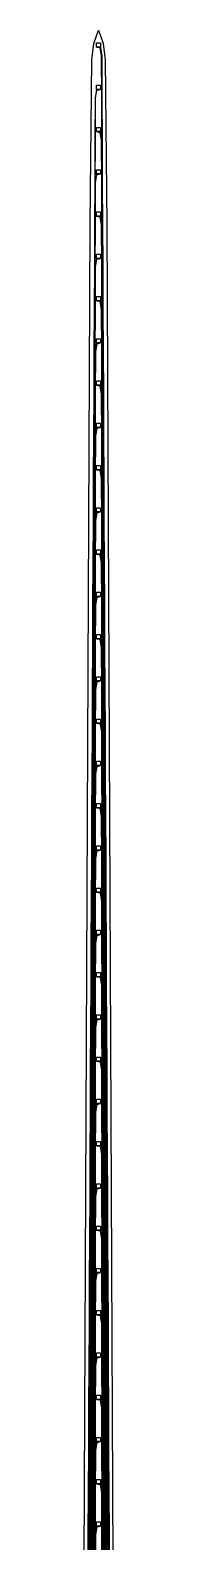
# Model space of a CAD drawing. Header units: inches. Extents: x 106592 to 209533, y 57057 to 74911.
# Drawn here: x 128244 to 128329, y 67533 to 71110 of the extents above; entities that cross this region are included whole.
import ezdxf

# ---------------------------------------------------------------- set-up
doc = ezdxf.new("R2010")
doc.units = ezdxf.units.IN
doc.header["$MEASUREMENT"] = 0
for name, color, linetype in [('metal', 221, 'Continuous'), ('nitride window', 40, 'Continuous'), ('profile', 140, 'Continuous')]:
    doc.layers.add(name, color=color, linetype=linetype)

msp = doc.modelspace()

# ---------------------------------------------------------------- linework, layer by layer
at = {"layer": 'metal'}
for points in [[(128281.1, 71079.9), (128291.1, 71079.9), (128291.1, 71069.9), (128281.1, 71069.9)], [(128291.1, 71067.9), (128290.1, 71067.9), (128281.1, 71069.9), (128291.1, 71069.9)], [(128281.1, 70979.9), (128291.1, 70979.9), (128291.1, 70969.9), (128281.1, 70969.9)], [(128281.1, 70967.9), (128282.1, 70967.9), (128291.1, 70969.9), (128281.1, 70969.9)], [(128281.1, 70879.9), (128291.1, 70879.9), (128291.1, 70869.9), (128281.1, 70869.9)], [(128281.1, 70869.9), (128290.1, 70867.9), (128291.1, 70867.9), (128291.1, 70869.9)], [(128281.1, 70779.9), (128291.1, 70779.9), (128291.1, 70769.9), (128281.1, 70769.9)], [(128291.1, 70769.9), (128282.1, 70767.9), (128281.1, 70767.9), (128281.1, 70769.9)], [(128281.1, 70679.9), (128291.1, 70679.9), (128291.1, 70669.9), (128281.1, 70669.9)], [(128291.1, 70667.9), (128290.1, 70667.9), (128281.1, 70669.9), (128291.1, 70669.9)], [(128281.1, 70579.9), (128291.1, 70579.9), (128291.1, 70569.9), (128281.1, 70569.9)], [(128281.1, 70567.9), (128282.1, 70567.9), (128291.1, 70569.9), (128281.1, 70569.9)], [(128281.1, 70479.9), (128291.1, 70479.9), (128291.1, 70469.9), (128281.1, 70469.9)], [(128291.1, 70467.9), (128290.1, 70467.9), (128281.1, 70469.9), (128291.1, 70469.9)], [(128281.1, 70379.9), (128291.1, 70379.9), (128291.1, 70369.9), (128281.1, 70369.9)], [(128281.1, 70367.9), (128282.1, 70367.9), (128291.1, 70369.9), (128281.1, 70369.9)], [(128281.1, 70279.9), (128291.1, 70279.9), (128291.1, 70269.9), (128281.1, 70269.9)], [(128291.1, 70267.9), (128290.1, 70267.9), (128281.1, 70269.9), (128291.1, 70269.9)], [(128281.1, 70179.9), (128291.1, 70179.9), (128291.1, 70169.9), (128281.1, 70169.9)], [(128281.1, 70167.9), (128282.1, 70167.9), (128291.1, 70169.9), (128281.1, 70169.9)], [(128281.1, 70079.9), (128291.1, 70079.9), (128291.1, 70069.9), (128281.1, 70069.9)], [(128291.1, 70067.9), (128290.1, 70067.9), (128281.1, 70069.9), (128291.1, 70069.9)], [(128281.1, 69979.9), (128291.1, 69979.9), (128291.1, 69969.9), (128281.1, 69969.9)], [(128281.1, 69967.9), (128282.1, 69967.9), (128291.1, 69969.9), (128281.1, 69969.9)], [(128281.1, 69879.9), (128291.1, 69879.9), (128291.1, 69869.9), (128281.1, 69869.9)], [(128291.1, 69867.9), (128290.1, 69867.9), (128281.1, 69869.9), (128291.1, 69869.9)], [(128281.1, 69779.9), (128291.1, 69779.9), (128291.1, 69769.9), (128281.1, 69769.9)], [(128281.1, 69767.9), (128282.1, 69767.9), (128291.1, 69769.9), (128281.1, 69769.9)], [(128281.1, 69679.9), (128291.1, 69679.9), (128291.1, 69669.9), (128281.1, 69669.9)], [(128291.1, 69667.9), (128290.1, 69667.9), (128281.1, 69669.9), (128291.1, 69669.9)], [(128281.1, 69579.9), (128291.1, 69579.9), (128291.1, 69569.9), (128281.1, 69569.9)], [(128281.1, 69567.9), (128282.1, 69567.9), (128291.1, 69569.9), (128281.1, 69569.9)], [(128281.1, 69479.9), (128291.1, 69479.9), (128291.1, 69469.9), (128281.1, 69469.9)], [(128291.1, 69467.9), (128290.1, 69467.9), (128281.1, 69469.9), (128291.1, 69469.9)], [(128281.1, 69379.9), (128291.1, 69379.9), (128291.1, 69369.9), (128281.1, 69369.9)], [(128281.1, 69367.9), (128282.1, 69367.9), (128291.1, 69369.9), (128281.1, 69369.9)], [(128281.1, 69279.9), (128291.1, 69279.9), (128291.1, 69269.9), (128281.1, 69269.9)], [(128291.1, 69267.9), (128290.1, 69267.9), (128281.1, 69269.9), (128291.1, 69269.9)], [(128281.1, 69179.9), (128291.1, 69179.9), (128291.1, 69169.9), (128281.1, 69169.9)], [(128281.1, 69167.9), (128282.1, 69167.9), (128291.1, 69169.9), (128281.1, 69169.9)], [(128281.1, 69079.9), (128291.1, 69079.9), (128291.1, 69069.9), (128281.1, 69069.9)], [(128291.1, 69067.9), (128290.1, 69067.9), (128281.1, 69069.9), (128291.1, 69069.9)], [(128281.1, 68979.9), (128291.1, 68979.9), (128291.1, 68969.9), (128281.1, 68969.9)], [(128281.1, 68967.9), (128282.1, 68967.9), (128291.1, 68969.9), (128281.1, 68969.9)], [(128281.1, 68879.9), (128291.1, 68879.9), (128291.1, 68869.9), (128281.1, 68869.9)], [(128291.1, 68867.9), (128290.1, 68867.9), (128281.1, 68869.9), (128291.1, 68869.9)], [(128281.1, 68779.9), (128291.1, 68779.9), (128291.1, 68769.9), (128281.1, 68769.9)], [(128281.1, 68767.9), (128282.1, 68767.9), (128291.1, 68769.9), (128281.1, 68769.9)], [(128281.1, 68679.9), (128291.1, 68679.9), (128291.1, 68669.9), (128281.1, 68669.9)], [(128291.1, 68667.9), (128290.1, 68667.9), (128281.1, 68669.9), (128291.1, 68669.9)], [(128281.1, 68579.9), (128291.1, 68579.9), (128291.1, 68569.9), (128281.1, 68569.9)], [(128281.1, 68567.9), (128282.1, 68567.9), (128291.1, 68569.9), (128281.1, 68569.9)], [(128281.1, 68479.9), (128291.1, 68479.9), (128291.1, 68469.9), (128281.1, 68469.9)], [(128291.1, 68467.9), (128290.1, 68467.9), (128281.1, 68469.9), (128291.1, 68469.9)], [(128281.1, 68379.9), (128291.1, 68379.9), (128291.1, 68369.9), (128281.1, 68369.9)], [(128281.1, 68367.9), (128282.1, 68367.9), (128291.1, 68369.9), (128281.1, 68369.9)], [(128281.1, 68279.9), (128291.1, 68279.9), (128291.1, 68269.9), (128281.1, 68269.9)], [(128291.1, 68267.9), (128290.1, 68267.9), (128281.1, 68269.9), (128291.1, 68269.9)], [(128281.1, 68179.9), (128291.1, 68179.9), (128291.1, 68169.9), (128281.1, 68169.9)], [(128281.1, 68167.9), (128282.1, 68167.9), (128291.1, 68169.9), (128281.1, 68169.9)], [(128281.1, 68079.9), (128291.1, 68079.9), (128291.1, 68069.9), (128281.1, 68069.9)], [(128291.1, 68067.9), (128290.1, 68067.9), (128281.1, 68069.9), (128291.1, 68069.9)], [(128281.1, 67979.9), (128291.1, 67979.9), (128291.1, 67969.9), (128281.1, 67969.9)], [(128281.1, 67967.9), (128282.1, 67967.9), (128291.1, 67969.9), (128281.1, 67969.9)], [(128281.1, 67879.9), (128291.1, 67879.9), (128291.1, 67869.9), (128281.1, 67869.9)], [(128291.1, 67867.9), (128290.1, 67867.9), (128281.1, 67869.9), (128291.1, 67869.9)], [(128281.1, 67779.9), (128291.1, 67779.9), (128291.1, 67769.9), (128281.1, 67769.9)], [(128281.1, 67767.9), (128282.1, 67767.9), (128291.1, 67769.9), (128281.1, 67769.9)], [(128281.1, 67679.9), (128291.1, 67679.9), (128291.1, 67669.9), (128281.1, 67669.9)], [(128291.1, 67667.9), (128290.1, 67667.9), (128281.1, 67669.9), (128291.1, 67669.9)], [(128281.1, 67579.9), (128291.1, 67579.9), (128291.1, 67569.9), (128281.1, 67569.9)], [(128281.1, 67567.9), (128282.1, 67567.9), (128291.1, 67569.9), (128281.1, 67569.9)]]:
    msp.add_lwpolyline(points, close=True, dxfattribs=at)
for points in [[(128311.1, 67449.9), (128310.6, 67549.8), (128310.1, 67649.9), (128309.6, 67749.8), (128309.1, 67849.9), (128308.6, 67949.8), (128308.1, 68049.9), (128307.6, 68149.8), (128307.1, 68249.9), (128306.6, 68349.8), (128306.1, 68449.9), (128305.6, 68549.8), (128305.1, 68649.9), (128304.6, 68749.8), (128304.1, 68849.9), (128303.6, 68949.8), (128303.1, 69049.9), (128302.6, 69149.8), (128302.1, 69249.9), (128301.6, 69349.8), (128301.1, 69449.9), (128300.6, 69549.8), (128300.1, 69649.9), (128299.6, 69749.8), (128299.1, 69849.9), (128298.6, 69949.8), (128298.1, 70049.9), (128297.6, 70149.8), (128297.1, 70249.9), (128296.6, 70349.8), (128296.1, 70449.9), (128295.6, 70549.8), (128295.1, 70649.9), (128294.6, 70749.8), (128294.1, 70849.9), (128293.6, 70949.8), (128293.1, 71049.8), (128290.1, 71067.9), (128291.1, 71067.9), (128293.6, 71049.9), (128294.1, 70949.8), (128294.6, 70849.9), (128295.1, 70749.8), (128295.6, 70649.9), (128296.1, 70549.8), (128296.6, 70449.9), (128297.1, 70349.8), (128297.6, 70249.9), (128298.1, 70149.8), (128298.6, 70049.9), (128299.1, 69949.8), (128299.6, 69849.9), (128300.1, 69749.8), (128300.6, 69649.9), (128301.1, 69549.8), (128301.6, 69449.9), (128302.1, 69349.8), (128302.6, 69249.9), (128303.1, 69149.8), (128303.6, 69049.9), (128304.1, 68949.8), (128304.6, 68849.9), (128305.1, 68749.8), (128305.6, 68649.9), (128306.1, 68549.8), (128306.6, 68449.9), (128307.1, 68349.8), (128307.6, 68249.9), (128308.1, 68149.8), (128308.6, 68049.9), (128309.1, 67949.8), (128309.6, 67849.9), (128310.1, 67749.8), (128310.6, 67649.9), (128311.1, 67549.8), (128311.6, 67449.9)], [(128261.6, 67449.8), (128262.1, 67549.9), (128262.6, 67649.8), (128263.1, 67749.9), (128263.6, 67849.8), (128264.1, 67949.9), (128264.6, 68049.8), (128265.1, 68149.9), (128265.6, 68249.8), (128266.1, 68349.9), (128266.6, 68449.8), (128267.1, 68549.9), (128267.6, 68649.8), (128268.1, 68749.9), (128268.6, 68849.8), (128269.1, 68949.9), (128269.6, 69049.8), (128270.1, 69149.9), (128270.6, 69249.8), (128271.1, 69349.9), (128271.6, 69449.8), (128272.1, 69549.9), (128272.6, 69649.8), (128273.1, 69749.9), (128273.6, 69849.8), (128274.1, 69949.9), (128274.6, 70049.8), (128275.1, 70149.9), (128275.6, 70249.8), (128276.1, 70349.9), (128276.6, 70449.8), (128277.1, 70549.9), (128277.6, 70649.8), (128278.1, 70749.9), (128278.6, 70849.8), (128279.1, 70949.8), (128282.1, 70967.9), (128281.1, 70967.9), (128278.6, 70949.9), (128278.1, 70849.8), (128277.6, 70749.9), (128277.1, 70649.8), (128276.6, 70549.9), (128276.1, 70449.8), (128275.6, 70349.9), (128275.1, 70249.8), (128274.6, 70149.9), (128274.1, 70049.8), (128273.6, 69949.9), (128273.1, 69849.8), (128272.6, 69749.9), (128272.1, 69649.8), (128271.6, 69549.9), (128271.1, 69449.8), (128270.6, 69349.9), (128270.1, 69249.8), (128269.6, 69149.9), (128269.1, 69049.8), (128268.6, 68949.9), (128268.1, 68849.8), (128267.6, 68749.9), (128267.1, 68649.8), (128266.6, 68549.9), (128266.1, 68449.8), (128265.6, 68349.9), (128265.1, 68249.8), (128264.6, 68149.9), (128264.1, 68049.8), (128263.6, 67949.9), (128263.1, 67849.8), (128262.6, 67749.9), (128262.1, 67649.8), (128261.6, 67549.9), (128261.1, 67449.8)], [(128310.1, 67449.9), (128309.6, 67549.8), (128309.1, 67649.9), (128308.6, 67749.8), (128308.1, 67849.9), (128307.6, 67949.8), (128307.1, 68049.9), (128306.6, 68149.8), (128306.1, 68249.9), (128305.6, 68349.8), (128305.1, 68449.9), (128304.6, 68549.8), (128304.1, 68649.9), (128303.6, 68749.8), (128303.1, 68849.9), (128302.6, 68949.8), (128302.1, 69049.9), (128301.6, 69149.8), (128301.1, 69249.9), (128300.6, 69349.8), (128300.1, 69449.9), (128299.6, 69549.8), (128299.1, 69649.9), (128298.6, 69749.8), (128298.1, 69849.9), (128297.6, 69949.8), (128297.1, 70049.9), (128296.6, 70149.8), (128296.1, 70249.9), (128295.6, 70349.8), (128295.1, 70449.9), (128294.6, 70549.8), (128294.1, 70649.9), (128293.6, 70749.8), (128293.1, 70849.8), (128290.1, 70867.9), (128291.1, 70867.9), (128293.6, 70849.9), (128294.1, 70749.8), (128294.6, 70649.9), (128295.1, 70549.8), (128295.6, 70449.9), (128296.1, 70349.8), (128296.6, 70249.9), (128297.1, 70149.8), (128297.6, 70049.9), (128298.1, 69949.8), (128298.6, 69849.9), (128299.1, 69749.8), (128299.6, 69649.9), (128300.1, 69549.8), (128300.6, 69449.9), (128301.1, 69349.8), (128301.6, 69249.9), (128302.1, 69149.8), (128302.6, 69049.9), (128303.1, 68949.8), (128303.6, 68849.9), (128304.1, 68749.8), (128304.6, 68649.9), (128305.1, 68549.8), (128305.6, 68449.9), (128306.1, 68349.8), (128306.6, 68249.9), (128307.1, 68149.8), (128307.6, 68049.9), (128308.1, 67949.8), (128308.6, 67849.9), (128309.1, 67749.8), (128309.6, 67649.9), (128310.1, 67549.8), (128310.6, 67449.9)], [(128262.6, 67449.8), (128263.1, 67549.9), (128263.6, 67649.8), (128264.1, 67749.9), (128264.6, 67849.8), (128265.1, 67949.9), (128265.6, 68049.8), (128266.1, 68149.9), (128266.6, 68249.8), (128267.1, 68349.9), (128267.6, 68449.8), (128268.1, 68549.9), (128268.6, 68649.8), (128269.1, 68749.9), (128269.6, 68849.8), (128270.1, 68949.9), (128270.6, 69049.8), (128271.1, 69149.9), (128271.6, 69249.8), (128272.1, 69349.9), (128272.6, 69449.8), (128273.1, 69549.9), (128273.6, 69649.8), (128274.1, 69749.9), (128274.6, 69849.8), (128275.1, 69949.9), (128275.6, 70049.8), (128276.1, 70149.9), (128276.6, 70249.8), (128277.1, 70349.9), (128277.6, 70449.8), (128278.1, 70549.9), (128278.6, 70649.8), (128279.1, 70749.8), (128282.1, 70767.9), (128281.1, 70767.9), (128278.6, 70749.9), (128278.1, 70649.8), (128277.6, 70549.9), (128277.1, 70449.8), (128276.6, 70349.9), (128276.1, 70249.8), (128275.6, 70149.9), (128275.1, 70049.8), (128274.6, 69949.9), (128274.1, 69849.8), (128273.6, 69749.9), (128273.1, 69649.8), (128272.6, 69549.9), (128272.1, 69449.8), (128271.6, 69349.9), (128271.1, 69249.8), (128270.6, 69149.9), (128270.1, 69049.8), (128269.6, 68949.9), (128269.1, 68849.8), (128268.6, 68749.9), (128268.1, 68649.8), (128267.6, 68549.9), (128267.1, 68449.8), (128266.6, 68349.9), (128266.1, 68249.8), (128265.6, 68149.9), (128265.1, 68049.8), (128264.6, 67949.9), (128264.1, 67849.8), (128263.6, 67749.9), (128263.1, 67649.8), (128262.6, 67549.9), (128262.1, 67449.8)], [(128309.1, 67449.9), (128308.6, 67549.8), (128308.1, 67649.9), (128307.6, 67749.8), (128307.1, 67849.9), (128306.6, 67949.8), (128306.1, 68049.9), (128305.6, 68149.8), (128305.1, 68249.9), (128304.6, 68349.8), (128304.1, 68449.9), (128303.6, 68549.8), (128303.1, 68649.9), (128302.6, 68749.8), (128302.1, 68849.9), (128301.6, 68949.8), (128301.1, 69049.9), (128300.6, 69149.8), (128300.1, 69249.9), (128299.6, 69349.8), (128299.1, 69449.9), (128298.6, 69549.8), (128298.1, 69649.9), (128297.6, 69749.8), (128297.1, 69849.9), (128296.6, 69949.8), (128296.1, 70049.9), (128295.6, 70149.8), (128295.1, 70249.9), (128294.6, 70349.8), (128294.1, 70449.9), (128293.6, 70549.8), (128293.1, 70649.8), (128290.1, 70667.9), (128291.1, 70667.9), (128293.6, 70649.9), (128294.1, 70549.8), (128294.1, 70549.8), (128294.6, 70449.9), (128295.1, 70349.8), (128295.6, 70249.9), (128296.1, 70149.8), (128296.6, 70049.9), (128297.1, 69949.8), (128297.6, 69849.9), (128298.1, 69749.8), (128298.6, 69649.9), (128299.1, 69549.8), (128299.6, 69449.9), (128300.1, 69349.8), (128300.6, 69249.9), (128301.1, 69149.8), (128301.6, 69049.9), (128302.1, 68949.8), (128302.6, 68849.9), (128303.1, 68749.8), (128303.6, 68649.9), (128304.1, 68549.8), (128304.6, 68449.9), (128305.1, 68349.8), (128305.6, 68249.9), (128306.1, 68149.8), (128306.6, 68049.9), (128307.1, 67949.8), (128307.6, 67849.9), (128308.1, 67749.8), (128308.6, 67649.9), (128309.1, 67549.8), (128309.6, 67449.9)], [(128263.6, 67449.8), (128264.1, 67549.9), (128264.6, 67649.8), (128265.1, 67749.9), (128265.6, 67849.8), (128266.1, 67949.9), (128266.6, 68049.8), (128267.1, 68149.9), (128267.6, 68249.8), (128268.1, 68349.9), (128268.6, 68449.8), (128269.1, 68549.9), (128269.6, 68649.8), (128270.1, 68749.9), (128270.6, 68849.8), (128271.1, 68949.9), (128271.6, 69049.8), (128272.1, 69149.9), (128272.6, 69249.8), (128273.1, 69349.9), (128273.6, 69449.8), (128274.1, 69549.9), (128274.6, 69649.8), (128275.1, 69749.9), (128275.6, 69849.8), (128276.1, 69949.9), (128276.6, 70049.8), (128277.1, 70149.9), (128277.6, 70249.8), (128277.6, 70249.8), (128278.1, 70349.9), (128278.6, 70449.8), (128279.1, 70549.8), (128282.1, 70567.9), (128281.1, 70567.9), (128278.6, 70549.9), (128278.1, 70449.8), (128277.6, 70349.9), (128277.1, 70249.8), (128276.6, 70149.9), (128276.1, 70049.8), (128275.6, 69949.9), (128275.1, 69849.8), (128274.6, 69749.9), (128274.1, 69649.8), (128273.6, 69549.9), (128273.1, 69449.8), (128272.6, 69349.9), (128272.1, 69249.8), (128271.6, 69149.9), (128271.1, 69049.8), (128270.6, 68949.9), (128270.1, 68849.8), (128269.6, 68749.9), (128269.1, 68649.8), (128268.6, 68549.9), (128268.1, 68449.8), (128267.6, 68349.9), (128267.1, 68249.8), (128266.6, 68149.9), (128266.1, 68049.8), (128265.6, 67949.9), (128265.1, 67849.8), (128264.6, 67749.9), (128264.1, 67649.8), (128263.6, 67549.9), (128263.1, 67449.8)], [(128308.1, 67449.9), (128307.6, 67549.8), (128307.1, 67649.9), (128306.6, 67749.8), (128306.1, 67849.9), (128305.6, 67949.8), (128305.1, 68049.9), (128304.6, 68149.8), (128304.1, 68249.9), (128303.6, 68349.8), (128303.1, 68449.9), (128302.6, 68549.8), (128302.1, 68649.9), (128301.6, 68749.8), (128301.1, 68849.9), (128300.6, 68949.8), (128300.1, 69049.9), (128299.6, 69149.8), (128299.1, 69249.9), (128298.6, 69349.8), (128298.1, 69449.9), (128297.6, 69549.8), (128297.1, 69649.9), (128296.6, 69749.8), (128296.1, 69849.9), (128295.6, 69949.8), (128295.1, 70049.9), (128294.6, 70149.8), (128294.1, 70249.9), (128293.6, 70349.8), (128293.1, 70449.8), (128290.1, 70467.9), (128291.1, 70467.9), (128293.6, 70449.9), (128294.1, 70349.8), (128294.1, 70349.8), (128294.6, 70249.9), (128295.1, 70149.8), (128295.6, 70049.9), (128296.1, 69949.8), (128296.6, 69849.9), (128297.1, 69749.8), (128297.6, 69649.9), (128298.1, 69549.8), (128298.6, 69449.9), (128299.1, 69349.8), (128299.6, 69249.9), (128300.1, 69149.8), (128300.6, 69049.9), (128301.1, 68949.8), (128301.6, 68849.9), (128302.1, 68749.8), (128302.6, 68649.9), (128303.1, 68549.8), (128303.6, 68449.9), (128304.1, 68349.8), (128304.6, 68249.9), (128305.1, 68149.8), (128305.6, 68049.9), (128306.1, 67949.8), (128306.6, 67849.9), (128307.1, 67749.8), (128307.6, 67649.9), (128308.1, 67549.8), (128308.6, 67449.9)], [(128264.1, 67449.8), (128264.6, 67549.9), (128265.1, 67649.8), (128265.6, 67749.9), (128266.1, 67849.8), (128266.6, 67949.9), (128267.1, 68049.8), (128267.6, 68149.9), (128268.1, 68249.8), (128268.6, 68349.9), (128269.1, 68449.8), (128269.6, 68549.9), (128270.1, 68649.8), (128270.6, 68749.9), (128271.1, 68849.8), (128271.6, 68949.9), (128272.1, 69049.8), (128272.6, 69149.9), (128273.1, 69249.8), (128273.6, 69349.9), (128274.1, 69449.8), (128274.6, 69549.9), (128275.1, 69649.8), (128275.6, 69749.9), (128276.1, 69849.8), (128276.6, 69949.9), (128277.1, 70049.8), (128277.6, 70149.9), (128278.1, 70249.8), (128278.6, 70349.9), (128281.1, 70367.9), (128282.1, 70367.9), (128279.1, 70349.8), (128278.6, 70249.8), (128278.6, 70249.8), (128278.1, 70149.9), (128277.6, 70049.8), (128277.1, 69949.9), (128276.6, 69849.8), (128276.1, 69749.9), (128275.6, 69649.8), (128275.1, 69549.9), (128274.6, 69449.8), (128274.1, 69349.9), (128273.6, 69249.8), (128273.1, 69149.9), (128272.6, 69049.8), (128272.1, 68949.9), (128271.6, 68849.8), (128271.1, 68749.9), (128270.6, 68649.8), (128270.1, 68549.9), (128269.6, 68449.8), (128269.1, 68349.9), (128268.6, 68249.8), (128268.1, 68149.9), (128267.6, 68049.8), (128267.1, 67949.9), (128266.6, 67849.8), (128266.1, 67749.9), (128265.6, 67649.8), (128265.1, 67549.9), (128264.6, 67449.8)], [(128307.1, 67449.9), (128306.6, 67549.8), (128306.1, 67649.9), (128305.6, 67749.8), (128305.1, 67849.9), (128304.6, 67949.8), (128304.1, 68049.9), (128303.6, 68149.8), (128303.1, 68249.9), (128302.6, 68349.8), (128302.1, 68449.9), (128301.6, 68549.8), (128301.1, 68649.9), (128300.6, 68749.8), (128300.1, 68849.9), (128299.6, 68949.8), (128299.1, 69049.9), (128298.6, 69149.8), (128298.1, 69249.9), (128297.6, 69349.8), (128297.1, 69449.9), (128296.6, 69549.8), (128296.1, 69649.9), (128295.6, 69749.8), (128295.1, 69849.9), (128294.6, 69949.8), (128294.1, 70049.9), (128293.6, 70149.8), (128293.1, 70249.8), (128290.1, 70267.9), (128291.1, 70267.9), (128293.6, 70249.9), (128294.1, 70149.8), (128294.1, 70149.8), (128294.6, 70049.9), (128295.1, 69949.8), (128295.6, 69849.9), (128296.1, 69749.8), (128296.6, 69649.9), (128297.1, 69549.8), (128297.6, 69449.9), (128298.1, 69349.8), (128298.6, 69249.9), (128299.1, 69149.8), (128299.6, 69049.9), (128300.1, 68949.8), (128300.6, 68849.9), (128301.1, 68749.8), (128301.6, 68649.9), (128302.1, 68549.8), (128302.6, 68449.9), (128303.1, 68349.8), (128303.6, 68249.9), (128304.1, 68149.8), (128304.6, 68049.9), (128305.1, 67949.8), (128305.6, 67849.9), (128306.1, 67749.8), (128306.6, 67649.9), (128307.1, 67549.8), (128307.6, 67449.9)], [(128265.1, 67449.8), (128265.6, 67549.9), (128266.1, 67649.8), (128266.6, 67749.9), (128267.1, 67849.8), (128267.6, 67949.9), (128268.1, 68049.8), (128268.6, 68149.9), (128269.1, 68249.8), (128269.6, 68349.9), (128270.1, 68449.8), (128270.6, 68549.9), (128271.1, 68649.8), (128271.6, 68749.9), (128272.1, 68849.8), (128272.6, 68949.9), (128273.1, 69049.8), (128273.6, 69149.9), (128274.1, 69249.8), (128274.6, 69349.9), (128275.1, 69449.8), (128275.6, 69549.9), (128276.1, 69649.8), (128276.6, 69749.9), (128277.1, 69849.8), (128277.6, 69949.9), (128278.1, 70049.8), (128278.1, 70049.8), (128278.6, 70149.9), (128281.1, 70167.9), (128282.1, 70167.9), (128279.1, 70149.8), (128278.6, 70049.8), (128278.1, 69949.9), (128277.6, 69849.8), (128277.1, 69749.9), (128276.6, 69649.8), (128276.1, 69549.9), (128275.6, 69449.8), (128275.1, 69349.9), (128274.6, 69249.8), (128274.1, 69149.9), (128273.6, 69049.8), (128273.1, 68949.9), (128272.6, 68849.8), (128272.1, 68749.9), (128271.6, 68649.8), (128271.1, 68549.9), (128270.6, 68449.8), (128270.1, 68349.9), (128269.6, 68249.8), (128269.1, 68149.9), (128268.6, 68049.8), (128268.1, 67949.9), (128267.6, 67849.8), (128267.1, 67749.9), (128266.6, 67649.8), (128266.1, 67549.9), (128265.6, 67449.8)], [(128306.1, 67449.9), (128305.6, 67549.8), (128305.1, 67649.9), (128304.6, 67749.8), (128304.1, 67849.9), (128303.6, 67949.8), (128303.1, 68049.9), (128302.6, 68149.8), (128302.1, 68249.9), (128301.6, 68349.8), (128301.1, 68449.9), (128300.6, 68549.8), (128300.1, 68649.9), (128299.6, 68749.8), (128299.1, 68849.9), (128298.6, 68949.8), (128298.1, 69049.9), (128297.6, 69149.8), (128297.1, 69249.9), (128296.6, 69349.8), (128296.1, 69449.9), (128295.6, 69549.8), (128295.1, 69649.9), (128294.6, 69749.8), (128294.1, 69849.9), (128293.6, 69949.8), (128293.1, 70049.8), (128290.1, 70067.9), (128291.1, 70067.9), (128293.6, 70049.9), (128294.1, 69949.8), (128294.1, 69949.8), (128294.6, 69849.9), (128295.1, 69749.8), (128295.6, 69649.9), (128296.1, 69549.8), (128296.6, 69449.9), (128297.1, 69349.8), (128297.6, 69249.9), (128298.1, 69149.8), (128298.6, 69049.9), (128299.1, 68949.8), (128299.6, 68849.9), (128300.1, 68749.8), (128300.6, 68649.9), (128301.1, 68549.8), (128301.6, 68449.9), (128302.1, 68349.8), (128302.6, 68249.9), (128303.1, 68149.8), (128303.6, 68049.9), (128304.1, 67949.8), (128304.6, 67849.9), (128305.1, 67749.8), (128305.6, 67649.9), (128306.1, 67549.8), (128306.6, 67449.9)], [(128266.1, 67449.8), (128266.6, 67549.9), (128267.1, 67649.8), (128267.6, 67749.9), (128268.1, 67849.8), (128268.6, 67949.9), (128269.1, 68049.8), (128269.6, 68149.9), (128270.1, 68249.8), (128270.6, 68349.9), (128271.1, 68449.8), (128271.6, 68549.9), (128272.1, 68649.8), (128272.6, 68749.9), (128273.1, 68849.8), (128273.6, 68949.9), (128274.1, 69049.8), (128274.6, 69149.9), (128275.1, 69249.8), (128275.6, 69349.9), (128276.1, 69449.8), (128276.6, 69549.9), (128277.1, 69649.8), (128277.6, 69749.9), (128278.1, 69849.8), (128278.1, 69849.8), (128278.6, 69949.9), (128281.1, 69967.9), (128282.1, 69967.9), (128279.1, 69949.8), (128278.6, 69849.8), (128278.1, 69749.9), (128277.6, 69649.8), (128277.1, 69549.9), (128276.6, 69449.8), (128276.1, 69349.9), (128275.6, 69249.8), (128275.1, 69149.9), (128274.6, 69049.8), (128274.1, 68949.9), (128273.6, 68849.8), (128273.1, 68749.9), (128272.6, 68649.8), (128272.1, 68549.9), (128271.6, 68449.8), (128271.1, 68349.9), (128270.6, 68249.8), (128270.1, 68149.9), (128269.6, 68049.8), (128269.1, 67949.9), (128268.6, 67849.8), (128268.1, 67749.9), (128267.6, 67649.8), (128267.1, 67549.9), (128266.6, 67449.8)], [(128305.1, 67449.9), (128304.6, 67549.8), (128304.1, 67649.9), (128303.6, 67749.8), (128303.1, 67849.9), (128302.6, 67949.8), (128302.1, 68049.9), (128301.6, 68149.8), (128301.1, 68249.9), (128300.6, 68349.8), (128300.1, 68449.9), (128299.6, 68549.8), (128299.1, 68649.9), (128298.6, 68749.8), (128298.1, 68849.9), (128297.6, 68949.8), (128297.1, 69049.9), (128296.6, 69149.8), (128296.1, 69249.9), (128295.6, 69349.8), (128295.1, 69449.9), (128294.6, 69549.8), (128294.1, 69649.9), (128293.6, 69749.8), (128293.1, 69849.8), (128290.1, 69867.9), (128291.1, 69867.9), (128293.6, 69849.9), (128294.1, 69749.8), (128294.1, 69749.8), (128294.6, 69649.9), (128295.1, 69549.8), (128295.6, 69449.9), (128296.1, 69349.8), (128296.6, 69249.9), (128297.1, 69149.8), (128297.6, 69049.9), (128298.1, 68949.8), (128298.6, 68849.9), (128299.1, 68749.8), (128299.6, 68649.9), (128300.1, 68549.8), (128300.6, 68449.9), (128301.1, 68349.8), (128301.6, 68249.9), (128302.1, 68149.8), (128302.6, 68049.9), (128303.1, 67949.8), (128303.6, 67849.9), (128304.1, 67749.8), (128304.6, 67649.9), (128305.1, 67549.8), (128305.6, 67449.9)], [(128267.1, 67449.8), (128267.6, 67549.9), (128268.1, 67649.8), (128268.6, 67749.9), (128269.1, 67849.8), (128269.6, 67949.9), (128270.1, 68049.8), (128270.6, 68149.9), (128271.1, 68249.8), (128271.6, 68349.9), (128272.1, 68449.8), (128272.6, 68549.9), (128273.1, 68649.8), (128273.6, 68749.9), (128274.1, 68849.8), (128274.6, 68949.9), (128275.1, 69049.8), (128275.6, 69149.9), (128276.1, 69249.8), (128276.6, 69349.9), (128277.1, 69449.8), (128277.6, 69549.9), (128278.1, 69649.8), (128278.1, 69649.8), (128278.6, 69749.9), (128281.1, 69767.9), (128282.1, 69767.9), (128279.1, 69749.8), (128278.6, 69649.8), (128278.1, 69549.9), (128277.6, 69449.8), (128277.1, 69349.9), (128276.6, 69249.8), (128276.1, 69149.9), (128275.6, 69049.8), (128275.1, 68949.9), (128274.6, 68849.8), (128274.1, 68749.9), (128273.6, 68649.8), (128273.1, 68549.9), (128272.6, 68449.8), (128272.1, 68349.9), (128271.6, 68249.8), (128271.1, 68149.9), (128270.6, 68049.8), (128270.1, 67949.9), (128269.6, 67849.8), (128269.1, 67749.9), (128268.6, 67649.8), (128268.1, 67549.9), (128267.6, 67449.8)], [(128304.1, 67449.9), (128303.6, 67549.8), (128303.1, 67649.9), (128302.6, 67749.8), (128302.1, 67849.9), (128301.6, 67949.8), (128301.1, 68049.9), (128300.6, 68149.8), (128300.1, 68249.9), (128299.6, 68349.8), (128299.1, 68449.9), (128298.6, 68549.8), (128298.1, 68649.9), (128297.6, 68749.8), (128297.1, 68849.9), (128296.6, 68949.8), (128296.1, 69049.9), (128295.6, 69149.8), (128295.1, 69249.9), (128294.6, 69349.8), (128294.1, 69449.9), (128293.6, 69549.8), (128293.1, 69649.8), (128290.1, 69667.9), (128291.1, 69667.9), (128293.6, 69649.9), (128294.1, 69549.8), (128294.1, 69549.8), (128294.6, 69449.9), (128295.1, 69349.8), (128295.6, 69249.9), (128296.1, 69149.8), (128296.6, 69049.9), (128297.1, 68949.8), (128297.6, 68849.9), (128298.1, 68749.8), (128298.6, 68649.9), (128299.1, 68549.8), (128299.6, 68449.9), (128300.1, 68349.8), (128300.6, 68249.9), (128301.1, 68149.8), (128301.6, 68049.9), (128302.1, 67949.8), (128302.6, 67849.9), (128303.1, 67749.8), (128303.6, 67649.9), (128304.1, 67549.8), (128304.6, 67449.9)], [(128268.1, 67449.8), (128268.6, 67549.9), (128269.1, 67649.8), (128269.6, 67749.9), (128270.1, 67849.8), (128270.6, 67949.9), (128271.1, 68049.8), (128271.6, 68149.9), (128272.1, 68249.8), (128272.6, 68349.9), (128273.1, 68449.8), (128273.6, 68549.9), (128274.1, 68649.8), (128274.6, 68749.9), (128275.1, 68849.8), (128275.6, 68949.9), (128276.1, 69049.8), (128276.6, 69149.9), (128277.1, 69249.8), (128277.6, 69349.9), (128278.1, 69449.8), (128278.1, 69449.8), (128278.6, 69549.9), (128281.1, 69567.9), (128282.1, 69567.9), (128279.1, 69549.8), (128278.6, 69449.8), (128278.1, 69349.9), (128277.6, 69249.8), (128277.1, 69149.9), (128276.6, 69049.8), (128276.1, 68949.9), (128275.6, 68849.8), (128275.1, 68749.9), (128274.6, 68649.8), (128274.1, 68549.9), (128273.6, 68449.8), (128273.1, 68349.9), (128272.6, 68249.8), (128272.1, 68149.9), (128271.6, 68049.8), (128271.1, 67949.9), (128270.6, 67849.8), (128270.1, 67749.9), (128269.6, 67649.8), (128269.1, 67549.9), (128268.6, 67449.8)], [(128303.6, 67449.9), (128303.1, 67549.8), (128302.6, 67649.9), (128302.1, 67749.8), (128301.6, 67849.9), (128301.1, 67949.8), (128300.6, 68049.9), (128300.1, 68149.8), (128299.6, 68249.9), (128299.1, 68349.8), (128298.6, 68449.9), (128298.1, 68549.8), (128297.6, 68649.9), (128297.1, 68749.8), (128296.6, 68849.9), (128296.1, 68949.8), (128295.6, 69049.9), (128295.1, 69149.8), (128294.6, 69249.9), (128294.1, 69349.8), (128294.1, 69349.8), (128293.6, 69449.9), (128291.1, 69467.9), (128290.1, 69467.9), (128293.1, 69449.8), (128293.6, 69349.8), (128294.1, 69249.9), (128294.6, 69149.8), (128295.1, 69049.9), (128295.6, 68949.8), (128296.1, 68849.9), (128296.6, 68749.8), (128297.1, 68649.9), (128297.6, 68549.8), (128298.1, 68449.9), (128298.6, 68349.8), (128299.1, 68249.9), (128299.6, 68149.8), (128300.1, 68049.9), (128300.6, 67949.8), (128301.1, 67849.9), (128301.6, 67749.8), (128302.1, 67649.9), (128302.6, 67549.8), (128303.1, 67449.9)], [(128269.1, 67449.8), (128269.6, 67549.9), (128270.1, 67649.8), (128270.6, 67749.9), (128271.1, 67849.8), (128271.6, 67949.9), (128272.1, 68049.8), (128272.6, 68149.9), (128273.1, 68249.8), (128273.6, 68349.9), (128274.1, 68449.8), (128274.6, 68549.9), (128275.1, 68649.8), (128275.6, 68749.9), (128276.1, 68849.8), (128276.6, 68949.9), (128277.1, 69049.8), (128277.6, 69149.9), (128278.1, 69249.8), (128278.1, 69249.8), (128278.6, 69349.9), (128281.1, 69367.9), (128282.1, 69367.9), (128279.1, 69349.8), (128278.6, 69249.8), (128278.1, 69149.9), (128277.6, 69049.8), (128277.1, 68949.9), (128276.6, 68849.8), (128276.1, 68749.9), (128275.6, 68649.8), (128275.1, 68549.9), (128274.6, 68449.8), (128274.1, 68349.9), (128273.6, 68249.8), (128273.1, 68149.9), (128272.6, 68049.8), (128272.1, 67949.9), (128271.6, 67849.8), (128271.1, 67749.9), (128270.6, 67649.8), (128270.1, 67549.9), (128269.6, 67449.8)], [(128302.1, 67449.9), (128301.6, 67549.8), (128301.1, 67649.9), (128300.6, 67749.8), (128300.1, 67849.9), (128299.6, 67949.8), (128299.1, 68049.9), (128298.6, 68149.8), (128298.1, 68249.9), (128297.6, 68349.8), (128297.1, 68449.9), (128296.6, 68549.8), (128296.1, 68649.9), (128295.6, 68749.8), (128295.1, 68849.9), (128294.6, 68949.8), (128294.1, 69049.9), (128293.6, 69149.8), (128293.1, 69249.8), (128290.1, 69267.9), (128291.1, 69267.9), (128293.6, 69249.9), (128294.1, 69149.8), (128294.1, 69149.8), (128294.6, 69049.9), (128295.1, 68949.8), (128295.6, 68849.9), (128296.1, 68749.8), (128296.6, 68649.9), (128297.1, 68549.8), (128297.6, 68449.9), (128298.1, 68349.8), (128298.6, 68249.9), (128299.1, 68149.8), (128299.6, 68049.9), (128300.1, 67949.8), (128300.6, 67849.9), (128301.1, 67749.8), (128301.6, 67649.9), (128302.1, 67549.8), (128302.6, 67449.9)], [(128270.1, 67449.8), (128270.6, 67549.9), (128271.1, 67649.8), (128271.6, 67749.9), (128272.1, 67849.8), (128272.6, 67949.9), (128273.1, 68049.8), (128273.6, 68149.9), (128274.1, 68249.8), (128274.6, 68349.9), (128275.1, 68449.8), (128275.6, 68549.9), (128276.1, 68649.8), (128276.6, 68749.9), (128277.1, 68849.8), (128277.6, 68949.9), (128278.1, 69049.8), (128278.1, 69049.8), (128278.6, 69149.9), (128281.1, 69167.9), (128282.1, 69167.9), (128279.1, 69149.8), (128278.6, 69049.8), (128278.1, 68949.9), (128277.6, 68849.8), (128277.1, 68749.9), (128276.6, 68649.8), (128276.1, 68549.9), (128275.6, 68449.8), (128275.1, 68349.9), (128274.6, 68249.8), (128274.1, 68149.9), (128273.6, 68049.8), (128273.1, 67949.9), (128272.6, 67849.8), (128272.1, 67749.9), (128271.6, 67649.8), (128271.1, 67549.9), (128270.6, 67449.8)], [(128301.6, 67449.9), (128301.1, 67549.8), (128300.6, 67649.9), (128300.1, 67749.8), (128299.6, 67849.9), (128299.1, 67949.8), (128298.6, 68049.9), (128298.1, 68149.8), (128297.6, 68249.9), (128297.1, 68349.8), (128296.6, 68449.9), (128296.1, 68549.8), (128295.6, 68649.9), (128295.1, 68749.8), (128294.6, 68849.9), (128294.1, 68949.8), (128294.1, 68949.8), (128293.6, 69049.9), (128291.1, 69067.9), (128290.1, 69067.9), (128293.1, 69049.8), (128293.6, 68949.8), (128294.1, 68849.9), (128294.6, 68749.8), (128295.1, 68649.9), (128295.6, 68549.8), (128296.1, 68449.9), (128296.6, 68349.8), (128297.1, 68249.9), (128297.6, 68149.8), (128298.1, 68049.9), (128298.6, 67949.8), (128299.1, 67849.9), (128299.6, 67749.8), (128300.1, 67649.9), (128300.6, 67549.8), (128301.1, 67449.9)], [(128271.1, 67449.8), (128271.6, 67549.9), (128272.1, 67649.8), (128272.6, 67749.9), (128273.1, 67849.8), (128273.6, 67949.9), (128274.1, 68049.8), (128274.6, 68149.9), (128275.1, 68249.8), (128275.6, 68349.9), (128276.1, 68449.8), (128276.6, 68549.9), (128277.1, 68649.8), (128277.6, 68749.9), (128278.1, 68849.8), (128278.1, 68849.8), (128278.6, 68949.9), (128281.1, 68967.9), (128282.1, 68967.9), (128279.1, 68949.8), (128278.6, 68849.8), (128278.1, 68749.9), (128277.6, 68649.8), (128277.1, 68549.9), (128276.6, 68449.8), (128276.1, 68349.9), (128275.6, 68249.8), (128275.1, 68149.9), (128274.6, 68049.8), (128274.1, 67949.9), (128273.6, 67849.8), (128273.1, 67749.9), (128272.6, 67649.8), (128272.1, 67549.9), (128271.6, 67449.8)], [(128300.6, 67449.9), (128300.1, 67549.8), (128299.6, 67649.9), (128299.1, 67749.8), (128298.6, 67849.9), (128298.1, 67949.8), (128297.6, 68049.9), (128297.1, 68149.8), (128296.6, 68249.9), (128296.1, 68349.8), (128295.6, 68449.9), (128295.1, 68549.8), (128294.6, 68649.9), (128294.1, 68749.8), (128294.1, 68749.8), (128293.6, 68849.9), (128291.1, 68867.9), (128290.1, 68867.9), (128293.1, 68849.8), (128293.6, 68749.8), (128294.1, 68649.9), (128294.6, 68549.8), (128295.1, 68449.9), (128295.6, 68349.8), (128296.1, 68249.9), (128296.6, 68149.8), (128297.1, 68049.9), (128297.6, 67949.8), (128298.1, 67849.9), (128298.6, 67749.8), (128299.1, 67649.9), (128299.6, 67549.8), (128300.1, 67449.9)], [(128272.1, 67449.8), (128272.6, 67549.9), (128273.1, 67649.8), (128273.6, 67749.9), (128274.1, 67849.8), (128274.6, 67949.9), (128275.1, 68049.8), (128275.6, 68149.9), (128276.1, 68249.8), (128276.6, 68349.9), (128277.1, 68449.8), (128277.6, 68549.9), (128278.1, 68649.8), (128278.1, 68649.8), (128278.6, 68749.9), (128281.1, 68767.9), (128282.1, 68767.9), (128279.1, 68749.8), (128278.6, 68649.8), (128278.1, 68549.9), (128277.6, 68449.8), (128277.1, 68349.9), (128276.6, 68249.8), (128276.1, 68149.9), (128275.6, 68049.8), (128275.1, 67949.9), (128274.6, 67849.8), (128274.1, 67749.9), (128273.6, 67649.8), (128273.1, 67549.9), (128272.6, 67449.8)], [(128299.6, 67449.9), (128299.1, 67549.8), (128298.6, 67649.9), (128298.1, 67749.8), (128297.6, 67849.9), (128297.1, 67949.8), (128296.6, 68049.9), (128296.1, 68149.8), (128295.6, 68249.9), (128295.1, 68349.8), (128294.6, 68449.9), (128294.1, 68549.8), (128294.1, 68549.8), (128293.6, 68649.9), (128291.1, 68667.9), (128290.1, 68667.9), (128293.1, 68649.8), (128293.6, 68549.8), (128294.1, 68449.9), (128294.6, 68349.8), (128295.1, 68249.9), (128295.6, 68149.8), (128296.1, 68049.9), (128296.6, 67949.8), (128297.1, 67849.9), (128297.6, 67749.8), (128298.1, 67649.9), (128298.6, 67549.8), (128299.1, 67449.9)], [(128273.1, 67449.8), (128273.6, 67549.9), (128274.1, 67649.8), (128274.6, 67749.9), (128275.1, 67849.8), (128275.6, 67949.9), (128276.1, 68049.8), (128276.6, 68149.9), (128277.1, 68249.8), (128277.6, 68349.9), (128278.1, 68449.8), (128278.1, 68449.8), (128278.6, 68549.9), (128281.1, 68567.9), (128282.1, 68567.9), (128279.1, 68549.8), (128278.6, 68449.8), (128278.1, 68349.9), (128277.6, 68249.8), (128277.1, 68149.9), (128276.6, 68049.8), (128276.1, 67949.9), (128275.6, 67849.8), (128275.1, 67749.9), (128274.6, 67649.8), (128274.1, 67549.9), (128273.6, 67449.8)], [(128298.6, 67449.9), (128298.1, 67549.8), (128297.6, 67649.9), (128297.1, 67749.8), (128296.6, 67849.9), (128296.1, 67949.8), (128295.6, 68049.9), (128295.1, 68149.8), (128294.6, 68249.9), (128294.1, 68349.8), (128294.1, 68349.8), (128293.6, 68449.9), (128291.1, 68467.9), (128290.1, 68467.9), (128293.1, 68449.8), (128293.6, 68349.8), (128294.1, 68249.9), (128294.6, 68149.8), (128295.1, 68049.9), (128295.6, 67949.8), (128296.1, 67849.9), (128296.6, 67749.8), (128297.1, 67649.9), (128297.6, 67549.8), (128298.1, 67449.9)], [(128274.1, 67449.8), (128274.6, 67549.9), (128275.1, 67649.8), (128275.6, 67749.9), (128276.1, 67849.8), (128276.6, 67949.9), (128277.1, 68049.8), (128277.6, 68149.9), (128278.1, 68249.8), (128278.1, 68249.8), (128278.6, 68349.9), (128281.1, 68367.9), (128282.1, 68367.9), (128279.1, 68349.8), (128278.6, 68249.8), (128278.1, 68149.9), (128277.6, 68049.8), (128277.1, 67949.9), (128276.6, 67849.8), (128276.1, 67749.9), (128275.6, 67649.8), (128275.1, 67549.9), (128274.6, 67449.8)], [(128297.6, 67449.9), (128297.1, 67549.8), (128296.6, 67649.9), (128296.1, 67749.8), (128295.6, 67849.9), (128295.1, 67949.8), (128294.6, 68049.9), (128294.1, 68149.8), (128294.1, 68149.8), (128293.6, 68249.9), (128291.1, 68267.9), (128290.1, 68267.9), (128293.1, 68249.8), (128293.6, 68149.8), (128294.1, 68049.9), (128294.6, 67949.8), (128295.1, 67849.9), (128295.6, 67749.8), (128296.1, 67649.9), (128296.6, 67549.8), (128297.1, 67449.9)], [(128275.1, 67449.8), (128275.6, 67549.9), (128276.1, 67649.8), (128276.6, 67749.9), (128277.1, 67849.8), (128277.6, 67949.9), (128278.1, 68049.8), (128278.1, 68049.8), (128278.6, 68149.9), (128281.1, 68167.9), (128282.1, 68167.9), (128279.1, 68149.8), (128278.6, 68049.8), (128278.1, 67949.9), (128277.6, 67849.8), (128277.1, 67749.9), (128276.6, 67649.8), (128276.1, 67549.9), (128275.6, 67449.8)], [(128296.6, 67449.9), (128296.1, 67549.8), (128295.6, 67649.9), (128295.1, 67749.8), (128294.6, 67849.9), (128294.1, 67949.8), (128294.1, 67949.8), (128293.6, 68049.9), (128291.1, 68067.9), (128290.1, 68067.9), (128293.1, 68049.8), (128293.6, 67949.8), (128294.1, 67849.9), (128294.6, 67749.8), (128295.1, 67649.9), (128295.6, 67549.8), (128296.1, 67449.9)], [(128276.1, 67449.8), (128276.6, 67549.9), (128277.1, 67649.8), (128277.6, 67749.9), (128278.1, 67849.8), (128278.1, 67849.8), (128278.6, 67949.9), (128281.1, 67967.9), (128282.1, 67967.9), (128279.1, 67949.8), (128278.6, 67849.8), (128278.1, 67749.9), (128277.6, 67649.8), (128277.1, 67549.9), (128276.6, 67449.8)], [(128295.6, 67449.9), (128295.1, 67549.8), (128294.6, 67649.9), (128294.1, 67749.8), (128294.1, 67749.8), (128293.6, 67849.9), (128291.1, 67867.9), (128290.1, 67867.9), (128293.1, 67849.8), (128293.6, 67749.8), (128294.1, 67649.9), (128294.6, 67549.8), (128295.1, 67449.9)], [(128277.1, 67449.8), (128277.6, 67549.9), (128278.1, 67649.8), (128278.1, 67649.8), (128278.6, 67749.9), (128281.1, 67767.9), (128282.1, 67767.9), (128279.1, 67749.8), (128278.6, 67649.8), (128278.1, 67549.9), (128277.6, 67449.8)], [(128294.6, 67449.9), (128294.1, 67549.8), (128294.1, 67549.8), (128293.6, 67649.9), (128291.1, 67667.9), (128290.1, 67667.9), (128293.1, 67649.8), (128293.6, 67549.8), (128294.1, 67449.9)], [(128278.1, 67449.8), (128278.6, 67549.9), (128281.1, 67567.9), (128282.1, 67567.9), (128279.1, 67549.8), (128278.6, 67449.8)]]:
    msp.add_lwpolyline(points, dxfattribs=at)
at = {"layer": 'nitride window'}
for points in [[(128281.1, 71079.9), (128291.1, 71079.9), (128291.1, 71069.9), (128281.1, 71069.9)], [(128281.1, 70979.9), (128291.1, 70979.9), (128291.1, 70969.9), (128281.1, 70969.9)], [(128281.1, 70879.9), (128291.1, 70879.9), (128291.1, 70869.9), (128281.1, 70869.9)], [(128281.1, 70779.9), (128291.1, 70779.9), (128291.1, 70769.9), (128281.1, 70769.9)], [(128281.1, 70679.9), (128291.1, 70679.9), (128291.1, 70669.9), (128281.1, 70669.9)], [(128281.1, 70579.9), (128291.1, 70579.9), (128291.1, 70569.9), (128281.1, 70569.9)], [(128281.1, 70479.9), (128291.1, 70479.9), (128291.1, 70469.9), (128281.1, 70469.9)], [(128281.1, 70379.9), (128291.1, 70379.9), (128291.1, 70369.9), (128281.1, 70369.9)], [(128281.1, 70279.9), (128291.1, 70279.9), (128291.1, 70269.9), (128281.1, 70269.9)], [(128281.1, 70179.9), (128291.1, 70179.9), (128291.1, 70169.9), (128281.1, 70169.9)], [(128281.1, 70079.9), (128291.1, 70079.9), (128291.1, 70069.9), (128281.1, 70069.9)], [(128281.1, 69979.9), (128291.1, 69979.9), (128291.1, 69969.9), (128281.1, 69969.9)], [(128281.1, 69879.9), (128291.1, 69879.9), (128291.1, 69869.9), (128281.1, 69869.9)], [(128281.1, 69779.9), (128291.1, 69779.9), (128291.1, 69769.9), (128281.1, 69769.9)], [(128281.1, 69679.9), (128291.1, 69679.9), (128291.1, 69669.9), (128281.1, 69669.9)], [(128281.1, 69579.9), (128291.1, 69579.9), (128291.1, 69569.9), (128281.1, 69569.9)], [(128281.1, 69479.9), (128291.1, 69479.9), (128291.1, 69469.9), (128281.1, 69469.9)], [(128281.1, 69379.9), (128291.1, 69379.9), (128291.1, 69369.9), (128281.1, 69369.9)], [(128281.1, 69279.9), (128291.1, 69279.9), (128291.1, 69269.9), (128281.1, 69269.9)], [(128281.1, 69179.9), (128291.1, 69179.9), (128291.1, 69169.9), (128281.1, 69169.9)], [(128281.1, 69079.9), (128291.1, 69079.9), (128291.1, 69069.9), (128281.1, 69069.9)], [(128281.1, 68979.9), (128291.1, 68979.9), (128291.1, 68969.9), (128281.1, 68969.9)], [(128281.1, 68879.9), (128291.1, 68879.9), (128291.1, 68869.9), (128281.1, 68869.9)], [(128281.1, 68779.9), (128291.1, 68779.9), (128291.1, 68769.9), (128281.1, 68769.9)], [(128281.1, 68679.9), (128291.1, 68679.9), (128291.1, 68669.9), (128281.1, 68669.9)], [(128281.1, 68579.9), (128291.1, 68579.9), (128291.1, 68569.9), (128281.1, 68569.9)], [(128281.1, 68479.9), (128291.1, 68479.9), (128291.1, 68469.9), (128281.1, 68469.9)], [(128281.1, 68379.9), (128291.1, 68379.9), (128291.1, 68369.9), (128281.1, 68369.9)], [(128281.1, 68279.9), (128291.1, 68279.9), (128291.1, 68269.9), (128281.1, 68269.9)], [(128281.1, 68179.9), (128291.1, 68179.9), (128291.1, 68169.9), (128281.1, 68169.9)], [(128281.1, 68079.9), (128291.1, 68079.9), (128291.1, 68069.9), (128281.1, 68069.9)], [(128281.1, 67979.9), (128291.1, 67979.9), (128291.1, 67969.9), (128281.1, 67969.9)], [(128281.1, 67879.9), (128291.1, 67879.9), (128291.1, 67869.9), (128281.1, 67869.9)], [(128281.1, 67779.9), (128291.1, 67779.9), (128291.1, 67769.9), (128281.1, 67769.9)], [(128281.1, 67679.9), (128291.1, 67679.9), (128291.1, 67669.9), (128281.1, 67669.9)], [(128281.1, 67579.9), (128291.1, 67579.9), (128291.1, 67569.9), (128281.1, 67569.9)]]:
    msp.add_lwpolyline(points, close=True, dxfattribs=at)
at = {"layer": 'profile'}
msp.add_lwpolyline([(128286.1, 71109.9), (128297.1, 71078.9), (128301.6, 71040), (128305.6, 70650), (128328.6, 65549.9), (128328.6, 64249.8), (128243.6, 64249.8), (128243.6, 65550), (128266.6, 70649.9), (128270.6, 71040), (128275.1, 71078.9)], close=True, dxfattribs=at)

doc.saveas('drawing.dxf')
